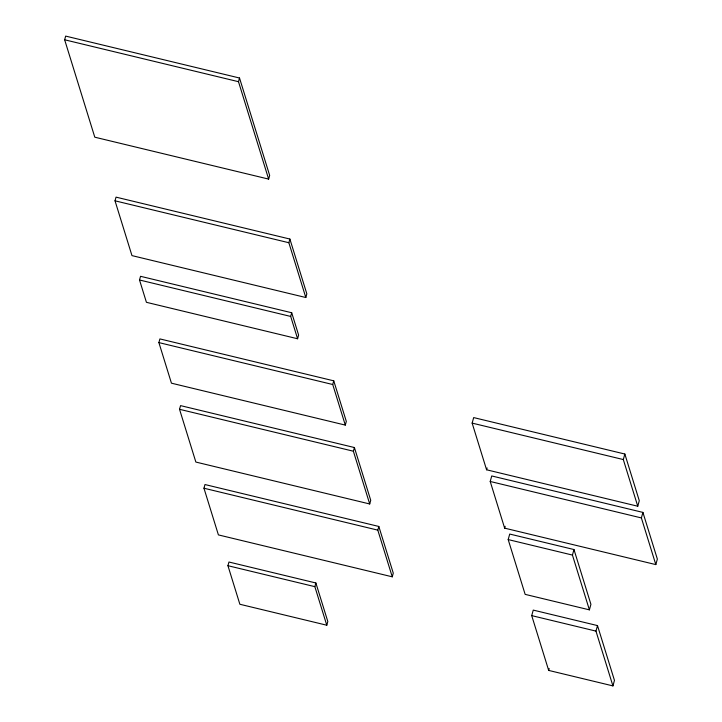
<?xml version="1.0" encoding="UTF-8"?>
<svg xmlns="http://www.w3.org/2000/svg" width="722" height="722" viewBox="0 0 722 722"><rect width="100%" height="100%" fill="white"/><g stroke="black" fill="none" stroke-linecap="round" stroke-linejoin="round"><path stroke-width="1.08" d="M64.646 39.782L65.666 36.1L239.514 78.012L269.658 175.419L268.638 179.101L94.79 137.189L64.646 39.782L238.495 81.694L268.638 179.101M115.015 200.815L116.034 197.133L289.883 239.045L306.832 293.836L305.812 297.518L131.964 255.606L115.015 200.815L288.854 242.727L305.812 297.518M139.517 279.992L140.537 276.309L291.706 312.752L298.61 335.071L297.59 338.762L146.422 302.31L139.517 279.992L290.686 316.435L297.59 338.762M158.885 342.598L159.914 338.916L333.754 380.828L346.316 421.413L345.296 425.096L171.448 383.183L158.885 342.598L332.734 384.51L345.296 425.096M238.495 81.694L239.514 78.012M179.534 409.302L180.554 405.62L354.403 447.532L370.729 500.292L369.709 503.974L195.861 462.062L179.534 409.302L353.383 451.214L369.709 503.974M203.956 488.225L204.976 484.543L378.824 526.455L393.273 573.133L392.254 576.815L218.405 534.903L203.956 488.225L377.805 530.138L392.254 576.815M288.854 242.727L289.883 239.045M290.686 316.435L291.706 312.752M227.935 565.705L228.955 562.023L315.875 582.979L327.815 621.534L326.786 625.216L239.866 604.26L227.935 565.705L314.855 586.661L326.786 625.216M332.734 384.51L333.754 380.828M314.855 586.661L315.875 582.979M353.383 451.214L354.403 447.532M377.805 530.138L378.824 526.455M472.143 423.11L473.677 417.587L624.846 454.03L639.286 500.707L637.761 506.23L486.583 469.787L472.143 423.11L623.312 459.553L637.761 506.23M486.583 469.787L487.097 467.937M490.211 481.475L491.736 475.951L642.914 512.403L657.354 559.072L655.82 564.595L504.651 528.152L490.211 481.475L641.38 517.927L655.82 564.595M504.651 528.152L505.165 526.311M508.189 539.578L509.723 534.054L573.972 549.541L590.921 604.332L589.396 609.855L525.147 594.368L508.189 539.578L572.438 555.074L589.396 609.855M531.717 615.622L533.251 610.099L597.5 625.586L614.458 680.377L612.924 685.9L548.675 670.413L531.717 615.622L595.966 631.109L612.924 685.9M572.438 555.074L573.972 549.541M548.675 670.413L549.189 668.572M623.312 459.553L624.846 454.03M595.966 631.109L597.5 625.586M641.38 517.927L642.914 512.403"/></g></svg>
